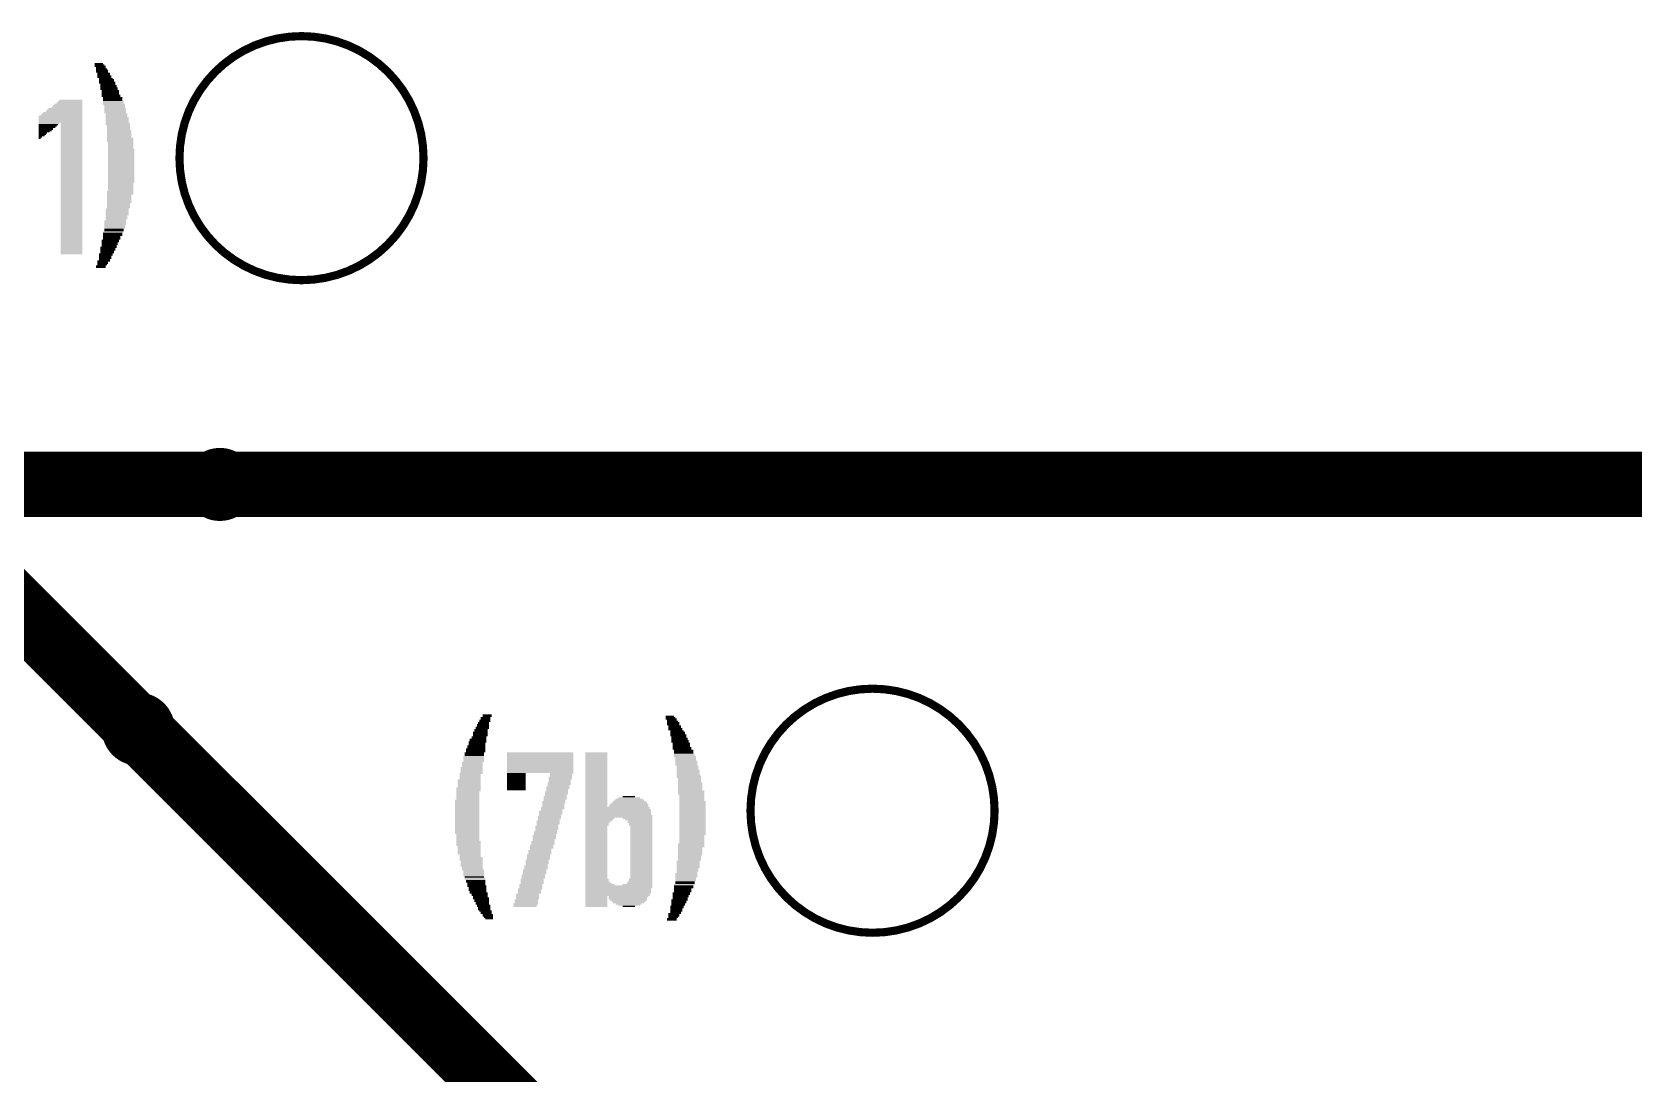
# Model space of a CAD drawing. Extents: x -1 to 100, y 0 to 61.
# Drawn here: x 25.02 to 49.95, y 16.22 to 32.44 of the extents above; entities that cross this region are included whole.
import ezdxf

# ---------------------------------------------------------------- set-up
doc = ezdxf.new("R2010")
doc.units = 0
for name, color, linetype in [('115', 151, 'CONTINUOUS'), ('117', 190, 'CONTINUOUS'), ('170', 151, 'CONTINUOUS')]:
    doc.layers.add(name, color=color, linetype=linetype)

# ---------------------------------------------------------------- blocks, each defined once
blk = doc.blocks.new('RECT')
blk.add_solid([(-0.5, -0.5), (0.5, -0.5), (-0.5, 0.5), (0.5, 0.5)])

msp = doc.modelspace()

# ---------------------------------------------------------------- linework, layer by layer
at = {"layer": '115', "const_width": 1.016}
for points in [[(33.02, 15.24), (22.86, 25.4)], [(22.86, 25.4), (71.12, 25.4)]]:
    msp.add_lwpolyline(points, dxfattribs=at)
at = {"layer": '117', "const_width": 0.127}
for points in [[(29.21, 28.58, 1), (29.21, 32.38, 1), (29.21, 28.58)], [(27.94, 24.895, 1), (27.94, 25.905, 1), (27.94, 24.895)], [(38.1, 18.42, 1), (38.1, 22.22, 1), (38.1, 18.42)], [(26.67, 21.085, 1), (26.67, 22.095, 1), (26.67, 21.085)]]:
    msp.add_lwpolyline(points, format="xyb", dxfattribs=at)

# ---------------------------------------------------------------- block references
at = {"layer": '170'}
for p, xscale, yscale in [((26.055, 31.95), 0.13, 0.02), ((26.065, 31.93), 0.15, 0.02), ((26.075, 31.91), 0.17, 0.02), ((26.085, 31.89), 0.15, 0.02), ((26.095, 31.87), 0.17, 0.02), ((26.105, 31.845), 0.19, 0.03), ((26.105, 31.82), 0.19, 0.02), ((26.13, 31.8), 0.2, 0.02), ((26.13, 31.78), 0.2, 0.02), ((26.14, 31.76), 0.22, 0.02), ((26.14, 31.74), 0.22, 0.02), ((26.165, 31.72), 0.21, 0.02), ((26.175, 31.7), 0.23, 0.02), ((26.175, 31.68), 0.23, 0.02), ((26.185, 31.655), 0.25, 0.03), ((26.195, 31.63), 0.23, 0.02), ((26.205, 31.61), 0.25, 0.02), ((26.205, 31.59), 0.25, 0.02), ((26.215, 31.57), 0.27, 0.02), ((26.215, 31.55), 0.27, 0.02), ((26.235, 31.53), 0.27, 0.02), ((26.235, 31.51), 0.27, 0.02), ((26.235, 31.485), 0.27, 0.03), ((26.245, 31.46), 0.29, 0.02), ((26.245, 31.44), 0.29, 0.02), ((26.27, 31.42), 0.3, 0.02), ((25.485, 31.17), 0.63, 0.02), ((25.495, 31.19), 0.61, 0.02), ((25.515, 31.21), 0.57, 0.02), ((25.525, 31.23), 0.55, 0.02), ((25.535, 31.25), 0.53, 0.02), ((25.56, 31.27), 0.48, 0.02), ((25.57, 31.295), 0.46, 0.03), ((25.58, 31.32), 0.44, 0.02), ((25.6, 31.34), 0.4, 0.02), ((25.61, 31.36), 0.38, 0.02), ((25.62, 31.38), 0.36, 0.02), ((26.27, 31.4), 0.3, 0.02), ((26.27, 31.38), 0.3, 0.02), ((26.28, 31.36), 0.32, 0.02), ((26.28, 31.34), 0.32, 0.02), ((26.29, 31.32), 0.34, 0.02), ((26.3, 31.295), 0.32, 0.03), ((26.3, 31.27), 0.32, 0.02), ((26.31, 31.25), 0.34, 0.02), ((26.31, 31.23), 0.34, 0.02), ((26.31, 31.21), 0.34, 0.02), ((26.31, 31.19), 0.34, 0.02), ((26.33, 31.17), 0.34, 0.02), ((25.46, 31.13), 0.68, 0.02), ((25.46, 31.105), 0.68, 0.03), ((25.46, 31.08), 0.68, 0.02), ((25.46, 31.06), 0.68, 0.02), ((25.46, 31.04), 0.68, 0.02), ((25.28, 31.02), 0.32, 0.02), ((25.27, 31), 0.3, 0.02), ((25.26, 30.98), 0.28, 0.02), ((25.25, 30.96), 0.26, 0.02), ((25.23, 30.935), 0.22, 0.03), ((25.475, 31.15), 0.65, 0.02), ((25.63, 31.02), 0.34, 0.02), ((25.63, 31), 0.34, 0.02), ((25.63, 30.98), 0.34, 0.02), ((25.63, 30.96), 0.34, 0.02), ((25.63, 30.935), 0.34, 0.03), ((26.33, 31.15), 0.34, 0.02), ((26.33, 31.13), 0.34, 0.02), ((26.34, 31.105), 0.36, 0.03), ((26.34, 31.08), 0.36, 0.02), ((26.34, 31.06), 0.36, 0.02), ((26.34, 31.04), 0.36, 0.02), ((26.35, 31.02), 0.38, 0.02), ((26.35, 31), 0.38, 0.02), ((26.36, 30.98), 0.36, 0.02), ((26.36, 30.96), 0.36, 0.02), ((26.36, 30.935), 0.36, 0.03), ((25.22, 30.91), 0.2, 0.02), ((25.205, 30.89), 0.17, 0.02), ((25.185, 30.87), 0.13, 0.02), ((25.175, 30.85), 0.11, 0.02), ((25.165, 30.83), 0.09, 0.02), ((25.145, 30.81), 0.05, 0.02), ((25.135, 30.79), 0.03, 0.02), ((25.63, 30.91), 0.34, 0.02), ((25.63, 30.89), 0.34, 0.02), ((25.63, 30.87), 0.34, 0.02), ((25.63, 30.85), 0.34, 0.02), ((25.63, 30.83), 0.34, 0.02), ((25.63, 30.81), 0.34, 0.02), ((25.63, 30.79), 0.34, 0.02), ((25.63, 30.77), 0.34, 0.02), ((25.63, 30.745), 0.34, 0.03), ((25.63, 30.72), 0.34, 0.02), ((25.63, 30.7), 0.34, 0.02), ((25.63, 30.68), 0.34, 0.02), ((26.37, 30.91), 0.38, 0.02), ((26.37, 30.89), 0.38, 0.02), ((26.37, 30.87), 0.38, 0.02), ((26.37, 30.85), 0.38, 0.02), ((26.37, 30.83), 0.38, 0.02), ((26.37, 30.81), 0.38, 0.02), ((26.385, 30.79), 0.41, 0.02), ((26.385, 30.77), 0.41, 0.02), ((26.385, 30.745), 0.41, 0.03), ((26.395, 30.72), 0.39, 0.02), ((26.395, 30.7), 0.39, 0.02), ((26.395, 30.68), 0.39, 0.02), ((25.63, 30.66), 0.34, 0.02), ((25.63, 30.64), 0.34, 0.02), ((25.63, 30.62), 0.34, 0.02), ((25.63, 30.6), 0.34, 0.02), ((25.63, 30.575), 0.34, 0.03), ((25.63, 30.55), 0.34, 0.02), ((25.63, 30.53), 0.34, 0.02), ((25.63, 30.51), 0.34, 0.02), ((25.63, 30.49), 0.34, 0.02), ((25.63, 30.47), 0.34, 0.02), ((25.63, 30.45), 0.34, 0.02), ((25.63, 30.43), 0.34, 0.02), ((26.395, 30.66), 0.39, 0.02), ((26.395, 30.64), 0.39, 0.02), ((26.405, 30.62), 0.41, 0.02), ((26.405, 30.6), 0.41, 0.02), ((26.405, 30.575), 0.41, 0.03), ((26.405, 30.55), 0.41, 0.02), ((26.405, 30.53), 0.41, 0.02), ((26.405, 30.51), 0.41, 0.02), ((26.405, 30.49), 0.41, 0.02), ((26.405, 30.47), 0.41, 0.02), ((26.405, 30.45), 0.41, 0.02), ((26.405, 30.43), 0.41, 0.02), ((25.63, 30.41), 0.34, 0.02), ((25.63, 30.385), 0.34, 0.03), ((25.63, 30.36), 0.34, 0.02), ((25.63, 30.34), 0.34, 0.02), ((25.63, 30.32), 0.34, 0.02), ((25.63, 30.3), 0.34, 0.02), ((25.63, 30.28), 0.34, 0.02), ((25.63, 30.26), 0.34, 0.02), ((25.63, 30.24), 0.34, 0.02), ((25.63, 30.215), 0.34, 0.03), ((25.63, 30.19), 0.34, 0.02), ((25.63, 30.17), 0.34, 0.02), ((26.405, 30.41), 0.41, 0.02), ((26.405, 30.385), 0.41, 0.03), ((26.405, 30.36), 0.41, 0.02), ((26.405, 30.34), 0.41, 0.02), ((26.405, 30.32), 0.41, 0.02), ((26.405, 30.3), 0.41, 0.02), ((26.405, 30.28), 0.41, 0.02), ((26.405, 30.26), 0.41, 0.02), ((26.405, 30.24), 0.41, 0.02), ((26.405, 30.215), 0.41, 0.03), ((26.405, 30.19), 0.41, 0.02), ((26.405, 30.17), 0.41, 0.02), ((25.63, 30.15), 0.34, 0.02), ((25.63, 30.13), 0.34, 0.02), ((25.63, 30.11), 0.34, 0.02), ((25.63, 30.09), 0.34, 0.02), ((25.63, 30.07), 0.34, 0.02), ((25.63, 30.05), 0.34, 0.02), ((25.63, 30.025), 0.34, 0.03), ((25.63, 30), 0.34, 0.02), ((25.63, 29.98), 0.34, 0.02), ((25.63, 29.96), 0.34, 0.02), ((25.63, 29.94), 0.34, 0.02), ((25.63, 29.92), 0.34, 0.02), ((26.385, 29.96), 0.41, 0.02), ((26.385, 29.94), 0.41, 0.02), ((26.385, 29.92), 0.41, 0.02), ((26.405, 30.15), 0.41, 0.02), ((26.405, 30.13), 0.41, 0.02), ((26.405, 30.11), 0.41, 0.02), ((26.395, 30.09), 0.39, 0.02), ((26.395, 30.07), 0.39, 0.02), ((26.395, 30.05), 0.39, 0.02), ((26.395, 30.025), 0.39, 0.03), ((26.395, 30), 0.39, 0.02), ((26.395, 29.98), 0.39, 0.02), ((25.63, 29.9), 0.34, 0.02), ((25.63, 29.88), 0.34, 0.02), ((25.63, 29.855), 0.34, 0.03), ((25.63, 29.83), 0.34, 0.02), ((25.63, 29.81), 0.34, 0.02), ((25.63, 29.79), 0.34, 0.02), ((25.63, 29.77), 0.34, 0.02), ((25.63, 29.75), 0.34, 0.02), ((25.63, 29.73), 0.34, 0.02), ((25.63, 29.71), 0.34, 0.02), ((25.63, 29.69), 0.34, 0.02), ((25.63, 29.665), 0.34, 0.03), ((26.34, 29.69), 0.36, 0.02), ((26.34, 29.665), 0.36, 0.03), ((26.37, 29.9), 0.38, 0.02), ((26.37, 29.88), 0.38, 0.02), ((26.37, 29.855), 0.38, 0.03), ((26.37, 29.83), 0.38, 0.02), ((26.37, 29.81), 0.38, 0.02), ((26.37, 29.79), 0.38, 0.02), ((26.36, 29.77), 0.36, 0.02), ((26.36, 29.75), 0.36, 0.02), ((26.36, 29.73), 0.36, 0.02), ((26.36, 29.71), 0.36, 0.02), ((25.63, 29.64), 0.34, 0.02), ((25.63, 29.62), 0.34, 0.02), ((25.63, 29.6), 0.34, 0.02), ((25.63, 29.58), 0.34, 0.02), ((25.63, 29.56), 0.34, 0.02), ((25.63, 29.54), 0.34, 0.02), ((25.63, 29.52), 0.34, 0.02), ((25.63, 29.5), 0.34, 0.02), ((25.63, 29.475), 0.34, 0.03), ((25.63, 29.45), 0.34, 0.02), ((25.63, 29.43), 0.34, 0.02), ((26.31, 29.5), 0.34, 0.02), ((26.31, 29.475), 0.34, 0.03), ((26.31, 29.45), 0.34, 0.02), ((26.3, 29.43), 0.32, 0.02), ((26.34, 29.64), 0.36, 0.02), ((26.34, 29.62), 0.36, 0.02), ((26.34, 29.6), 0.36, 0.02), ((26.33, 29.58), 0.34, 0.02), ((26.33, 29.56), 0.34, 0.02), ((26.33, 29.54), 0.34, 0.02), ((26.32, 29.52), 0.32, 0.02), ((25.63, 29.41), 0.34, 0.02), ((25.63, 29.39), 0.34, 0.02), ((25.63, 29.37), 0.34, 0.02), ((25.63, 29.35), 0.34, 0.02), ((25.63, 29.33), 0.34, 0.02), ((25.63, 29.305), 0.34, 0.03), ((25.63, 29.28), 0.34, 0.02), ((25.63, 29.26), 0.34, 0.02), ((25.63, 29.24), 0.34, 0.02), ((25.63, 29.22), 0.34, 0.02), ((25.63, 29.2), 0.34, 0.02), ((25.63, 29.18), 0.34, 0.02), ((26.235, 29.2), 0.27, 0.02), ((26.235, 29.18), 0.27, 0.02), ((26.28, 29.33), 0.32, 0.02), ((26.27, 29.305), 0.3, 0.03), ((26.27, 29.28), 0.3, 0.02), ((26.255, 29.26), 0.27, 0.02), ((26.255, 29.24), 0.27, 0.02), ((26.255, 29.22), 0.27, 0.02), ((26.3, 29.41), 0.32, 0.02), ((26.3, 29.39), 0.32, 0.02), ((26.29, 29.37), 0.3, 0.02), ((26.29, 29.35), 0.3, 0.02), ((25.63, 29.16), 0.34, 0.02), ((25.63, 29.14), 0.34, 0.02), ((25.63, 29.115), 0.34, 0.03), ((25.63, 29.09), 0.34, 0.02), ((25.63, 29.07), 0.34, 0.02), ((25.63, 29.05), 0.34, 0.02), ((25.63, 29.03), 0.34, 0.02), ((25.63, 29.01), 0.34, 0.02), ((25.63, 28.99), 0.34, 0.02), ((26.165, 28.99), 0.21, 0.02), ((26.165, 28.97), 0.21, 0.02), ((26.155, 28.945), 0.19, 0.03), ((26.155, 28.92), 0.19, 0.02), ((26.205, 29.09), 0.25, 0.02), ((26.195, 29.07), 0.23, 0.02), ((26.195, 29.05), 0.23, 0.02), ((26.185, 29.03), 0.21, 0.02), ((26.185, 29.01), 0.21, 0.02), ((26.225, 29.16), 0.25, 0.02), ((26.225, 29.14), 0.25, 0.02), ((26.215, 29.115), 0.23, 0.03), ((26.085, 28.8), 0.15, 0.02), ((26.085, 28.78), 0.15, 0.02), ((26.13, 28.88), 0.2, 0.02), ((26.115, 28.86), 0.17, 0.02), ((26.115, 28.84), 0.17, 0.02), ((26.105, 28.82), 0.15, 0.02), ((26.145, 28.9), 0.17, 0.02), ((32.045, 21.685), 0.17, 0.03), ((32.065, 21.73), 0.17, 0.02), ((32.065, 21.71), 0.17, 0.02), ((32.075, 21.77), 0.15, 0.02), ((32.075, 21.75), 0.15, 0.02), ((32.1, 21.81), 0.14, 0.02), ((32.1, 21.79), 0.14, 0.02), ((34.945, 21.79), 0.13, 0.02), ((34.955, 21.77), 0.15, 0.02), ((34.965, 21.75), 0.17, 0.02), ((34.975, 21.73), 0.15, 0.02), ((34.985, 21.71), 0.17, 0.02), ((34.995, 21.685), 0.19, 0.03), ((31.975, 21.47), 0.23, 0.02), ((31.975, 21.45), 0.23, 0.02), ((31.995, 21.54), 0.23, 0.02), ((31.995, 21.52), 0.23, 0.02), ((31.995, 21.495), 0.23, 0.03), ((32.005, 21.58), 0.21, 0.02), ((32.005, 21.56), 0.21, 0.02), ((32.025, 21.62), 0.21, 0.02), ((32.025, 21.6), 0.21, 0.02), ((32.035, 21.66), 0.19, 0.02), ((32.035, 21.64), 0.19, 0.02), ((34.995, 21.66), 0.19, 0.02), ((35.02, 21.64), 0.2, 0.02), ((35.02, 21.62), 0.2, 0.02), ((35.03, 21.6), 0.22, 0.02), ((35.03, 21.58), 0.22, 0.02), ((35.055, 21.56), 0.21, 0.02), ((35.065, 21.54), 0.23, 0.02), ((35.065, 21.52), 0.23, 0.02), ((35.075, 21.495), 0.25, 0.03), ((35.085, 21.47), 0.23, 0.02), ((35.095, 21.45), 0.25, 0.02), ((31.9, 21.22), 0.3, 0.02), ((31.9, 21.2), 0.3, 0.02), ((31.92, 21.28), 0.3, 0.02), ((31.92, 21.26), 0.3, 0.02), ((31.92, 21.24), 0.3, 0.02), ((31.93, 21.325), 0.28, 0.03), ((31.93, 21.3), 0.28, 0.02), ((31.95, 21.39), 0.28, 0.02), ((31.94, 21.37), 0.26, 0.02), ((31.94, 21.35), 0.26, 0.02), ((31.96, 21.43), 0.26, 0.02), ((31.96, 21.41), 0.26, 0.02), ((32.925, 21.22), 1.03, 0.02), ((32.925, 21.2), 1.03, 0.02), ((33.8, 21.22), 0.34, 0.02), ((33.8, 21.2), 0.34, 0.02), ((35.095, 21.43), 0.25, 0.02), ((35.105, 21.41), 0.27, 0.02), ((35.105, 21.39), 0.27, 0.02), ((35.125, 21.37), 0.27, 0.02), ((35.125, 21.35), 0.27, 0.02), ((35.125, 21.325), 0.27, 0.03), ((35.135, 21.3), 0.29, 0.02), ((35.135, 21.28), 0.29, 0.02), ((35.16, 21.26), 0.3, 0.02), ((35.16, 21.24), 0.3, 0.02), ((35.16, 21.22), 0.3, 0.02), ((35.17, 21.2), 0.32, 0.02), ((31.86, 20.99), 0.34, 0.02), ((31.86, 20.97), 0.34, 0.02), ((31.86, 20.945), 0.34, 0.03), ((31.87, 21.07), 0.32, 0.02), ((31.87, 21.05), 0.32, 0.02), ((31.87, 21.03), 0.32, 0.02), ((31.87, 21.01), 0.32, 0.02), ((31.89, 21.16), 0.32, 0.02), ((31.89, 21.135), 0.32, 0.03), ((31.89, 21.11), 0.32, 0.02), ((31.89, 21.09), 0.32, 0.02), ((31.9, 21.18), 0.3, 0.02), ((32.925, 21.18), 1.03, 0.02), ((32.925, 21.16), 1.03, 0.02), ((32.925, 21.135), 1.03, 0.03), ((32.925, 21.11), 1.03, 0.02), ((32.925, 21.09), 1.03, 0.02), ((32.925, 21.07), 1.03, 0.02), ((32.925, 21.05), 1.03, 0.02), ((32.925, 21.03), 1.03, 0.02), ((32.925, 21.01), 1.03, 0.02), ((32.925, 20.99), 1.03, 0.02), ((32.925, 20.97), 1.03, 0.02), ((32.925, 20.945), 1.03, 0.03), ((33.8, 21.18), 0.34, 0.02), ((33.8, 21.16), 0.34, 0.02), ((33.8, 21.135), 0.34, 0.03), ((33.8, 21.11), 0.34, 0.02), ((33.8, 21.09), 0.34, 0.02), ((33.8, 21.07), 0.34, 0.02), ((33.8, 21.05), 0.34, 0.02), ((33.8, 21.03), 0.34, 0.02), ((33.8, 21.01), 0.34, 0.02), ((33.8, 20.99), 0.34, 0.02), ((33.8, 20.97), 0.34, 0.02), ((33.8, 20.945), 0.34, 0.03), ((35.17, 21.18), 0.32, 0.02), ((35.18, 21.16), 0.34, 0.02), ((35.19, 21.135), 0.32, 0.03), ((35.19, 21.11), 0.32, 0.02), ((35.2, 21.09), 0.34, 0.02), ((35.2, 21.07), 0.34, 0.02), ((35.2, 21.05), 0.34, 0.02), ((35.2, 21.03), 0.34, 0.02), ((35.22, 21.01), 0.34, 0.02), ((35.22, 20.99), 0.34, 0.02), ((35.22, 20.97), 0.34, 0.02), ((35.23, 20.945), 0.36, 0.03), ((31.82, 20.8), 0.36, 0.02), ((31.82, 20.775), 0.36, 0.03), ((31.82, 20.75), 0.36, 0.02), ((31.82, 20.73), 0.36, 0.02), ((31.82, 20.71), 0.36, 0.02), ((31.82, 20.69), 0.36, 0.02), ((31.85, 20.9), 0.36, 0.02), ((31.835, 20.88), 0.33, 0.02), ((31.835, 20.86), 0.33, 0.02), ((31.835, 20.84), 0.33, 0.02), ((31.835, 20.82), 0.33, 0.02), ((31.86, 20.92), 0.34, 0.02), ((32.925, 20.92), 1.03, 0.02), ((32.555, 20.9), 0.29, 0.02), ((32.555, 20.88), 0.29, 0.02), ((32.555, 20.86), 0.29, 0.02), ((32.555, 20.84), 0.29, 0.02), ((32.555, 20.82), 0.29, 0.02), ((32.555, 20.8), 0.29, 0.02), ((32.555, 20.775), 0.29, 0.03), ((32.555, 20.75), 0.29, 0.02), ((32.555, 20.73), 0.29, 0.02), ((32.555, 20.71), 0.29, 0.02), ((32.555, 20.69), 0.29, 0.02), ((33.2, 20.69), 0.36, 0.02), ((33.22, 20.75), 0.36, 0.02), ((33.22, 20.73), 0.36, 0.02), ((33.21, 20.71), 0.34, 0.02), ((33.24, 20.84), 0.36, 0.02), ((33.24, 20.82), 0.36, 0.02), ((33.23, 20.8), 0.34, 0.02), ((33.23, 20.775), 0.34, 0.03), ((33.26, 20.9), 0.36, 0.02), ((33.25, 20.88), 0.34, 0.02), ((33.25, 20.86), 0.34, 0.02), ((33.8, 20.92), 0.34, 0.02), ((33.8, 20.9), 0.34, 0.02), ((33.8, 20.88), 0.34, 0.02), ((33.8, 20.86), 0.34, 0.02), ((33.8, 20.84), 0.34, 0.02), ((33.8, 20.82), 0.34, 0.02), ((33.8, 20.8), 0.34, 0.02), ((33.8, 20.775), 0.34, 0.03), ((33.8, 20.75), 0.34, 0.02), ((33.8, 20.73), 0.34, 0.02), ((33.8, 20.71), 0.34, 0.02), ((33.8, 20.69), 0.34, 0.02), ((35.23, 20.92), 0.36, 0.02), ((35.23, 20.9), 0.36, 0.02), ((35.23, 20.88), 0.36, 0.02), ((35.24, 20.86), 0.38, 0.02), ((35.24, 20.84), 0.38, 0.02), ((35.25, 20.82), 0.36, 0.02), ((35.25, 20.8), 0.36, 0.02), ((35.25, 20.775), 0.36, 0.03), ((35.26, 20.75), 0.38, 0.02), ((35.26, 20.73), 0.38, 0.02), ((35.26, 20.71), 0.38, 0.02), ((35.26, 20.69), 0.38, 0.02), ((31.79, 20.48), 0.38, 0.02), ((31.79, 20.46), 0.38, 0.02), ((31.81, 20.67), 0.38, 0.02), ((31.81, 20.65), 0.38, 0.02), ((31.81, 20.63), 0.38, 0.02), ((31.8, 20.61), 0.36, 0.02), ((31.8, 20.585), 0.36, 0.03), ((31.8, 20.56), 0.36, 0.02), ((31.8, 20.54), 0.36, 0.02), ((31.8, 20.52), 0.36, 0.02), ((31.8, 20.5), 0.36, 0.02), ((32.555, 20.67), 0.29, 0.02), ((32.555, 20.65), 0.29, 0.02), ((33.14, 20.46), 0.36, 0.02), ((33.16, 20.54), 0.36, 0.02), ((33.16, 20.52), 0.36, 0.02), ((33.16, 20.5), 0.36, 0.02), ((33.15, 20.48), 0.34, 0.02), ((33.18, 20.61), 0.36, 0.02), ((33.18, 20.585), 0.36, 0.03), ((33.17, 20.56), 0.34, 0.02), ((33.2, 20.67), 0.36, 0.02), ((33.19, 20.65), 0.34, 0.02), ((33.19, 20.63), 0.34, 0.02), ((33.8, 20.67), 0.34, 0.02), ((33.8, 20.65), 0.34, 0.02), ((33.8, 20.63), 0.34, 0.02), ((33.8, 20.61), 0.34, 0.02), ((33.8, 20.585), 0.34, 0.03), ((33.8, 20.56), 0.34, 0.02), ((33.8, 20.54), 0.34, 0.02), ((33.8, 20.52), 0.34, 0.02), ((33.8, 20.5), 0.34, 0.02), ((33.8, 20.48), 0.34, 0.02), ((33.8, 20.46), 0.34, 0.02), ((34.315, 20.46), 0.51, 0.02), ((34.31, 20.48), 0.46, 0.02), ((34.31, 20.5), 0.42, 0.02), ((34.31, 20.52), 0.34, 0.02), ((34.305, 20.54), 0.19, 0.02), ((35.26, 20.67), 0.38, 0.02), ((35.26, 20.65), 0.38, 0.02), ((35.275, 20.63), 0.41, 0.02), ((35.275, 20.61), 0.41, 0.02), ((35.275, 20.585), 0.41, 0.03), ((35.285, 20.56), 0.39, 0.02), ((35.285, 20.54), 0.39, 0.02), ((35.285, 20.52), 0.39, 0.02), ((35.285, 20.5), 0.39, 0.02), ((35.285, 20.48), 0.39, 0.02), ((35.295, 20.46), 0.41, 0.02), ((31.79, 20.44), 0.38, 0.02), ((31.79, 20.415), 0.38, 0.03), ((31.79, 20.39), 0.38, 0.02), ((31.79, 20.37), 0.38, 0.02), ((31.79, 20.35), 0.38, 0.02), ((31.79, 20.33), 0.38, 0.02), ((31.79, 20.31), 0.38, 0.02), ((31.79, 20.29), 0.38, 0.02), ((31.79, 20.27), 0.38, 0.02), ((31.79, 20.25), 0.38, 0.02), ((31.79, 20.225), 0.38, 0.03), ((31.79, 20.2), 0.38, 0.02), ((33.07, 20.225), 0.36, 0.03), ((33.07, 20.2), 0.36, 0.02), ((33.09, 20.31), 0.36, 0.02), ((33.09, 20.29), 0.36, 0.02), ((33.09, 20.27), 0.36, 0.02), ((33.08, 20.25), 0.34, 0.02), ((33.12, 20.37), 0.36, 0.02), ((33.12, 20.35), 0.36, 0.02), ((33.105, 20.33), 0.33, 0.02), ((33.14, 20.44), 0.36, 0.02), ((33.13, 20.415), 0.34, 0.03), ((33.13, 20.39), 0.34, 0.02), ((33.8, 20.44), 0.34, 0.02), ((33.8, 20.415), 0.34, 0.03), ((33.8, 20.39), 0.34, 0.02), ((34.14, 20.33), 1.02, 0.02), ((34.14, 20.31), 1.02, 0.02), ((34.14, 20.29), 1.02, 0.02), ((34.14, 20.27), 1.02, 0.02), ((34.15, 20.25), 1.04, 0.02), ((34.15, 20.225), 1.04, 0.03), ((33.855, 20.2), 0.45, 0.02), ((34.3, 20.39), 0.62, 0.02), ((34.31, 20.415), 0.6, 0.03), ((34.315, 20.44), 0.55, 0.02), ((34.44, 20.2), 0.46, 0.02), ((35.295, 20.44), 0.41, 0.02), ((35.295, 20.415), 0.41, 0.03), ((35.295, 20.39), 0.41, 0.02), ((35.295, 20.37), 0.41, 0.02), ((35.295, 20.35), 0.41, 0.02), ((35.295, 20.33), 0.41, 0.02), ((35.295, 20.31), 0.41, 0.02), ((35.295, 20.29), 0.41, 0.02), ((35.295, 20.27), 0.41, 0.02), ((35.295, 20.25), 0.41, 0.02), ((35.295, 20.225), 0.41, 0.03), ((35.295, 20.2), 0.41, 0.02), ((31.79, 20.18), 0.38, 0.02), ((31.79, 20.16), 0.38, 0.02), ((31.79, 20.14), 0.38, 0.02), ((31.79, 20.12), 0.38, 0.02), ((31.79, 20.1), 0.38, 0.02), ((31.79, 20.08), 0.38, 0.02), ((31.79, 20.055), 0.38, 0.03), ((31.79, 20.03), 0.38, 0.02), ((31.79, 20.01), 0.38, 0.02), ((31.79, 19.99), 0.38, 0.02), ((31.79, 19.97), 0.38, 0.02), ((31.8, 19.95), 0.36, 0.02), ((33.01, 19.99), 0.36, 0.02), ((33.01, 19.97), 0.36, 0.02), ((33, 19.95), 0.34, 0.02), ((33.03, 20.08), 0.36, 0.02), ((33.03, 20.055), 0.36, 0.03), ((33.03, 20.03), 0.36, 0.02), ((33.02, 20.01), 0.34, 0.02), ((33.05, 20.16), 0.36, 0.02), ((33.05, 20.14), 0.36, 0.02), ((33.05, 20.12), 0.36, 0.02), ((33.04, 20.1), 0.34, 0.02), ((33.06, 20.18), 0.34, 0.02), ((33.845, 20.18), 0.43, 0.02), ((33.835, 20.16), 0.41, 0.02), ((33.82, 20.14), 0.38, 0.02), ((33.81, 20.12), 0.36, 0.02), ((33.81, 20.1), 0.36, 0.02), ((33.8, 20.08), 0.34, 0.02), ((33.8, 20.055), 0.34, 0.03), ((33.8, 20.03), 0.34, 0.02), ((33.8, 20.01), 0.34, 0.02), ((33.8, 19.99), 0.34, 0.02), ((33.8, 19.97), 0.34, 0.02), ((33.8, 19.95), 0.34, 0.02), ((34.46, 20.18), 0.42, 0.02), ((34.48, 20.16), 0.38, 0.02), ((34.48, 20.14), 0.38, 0.02), ((34.49, 20.12), 0.36, 0.02), ((34.49, 20.1), 0.36, 0.02), ((34.5, 20.08), 0.34, 0.02), ((34.5, 20.055), 0.34, 0.03), ((34.5, 20.03), 0.34, 0.02), ((34.5, 20.01), 0.34, 0.02), ((34.5, 19.99), 0.34, 0.02), ((34.5, 19.97), 0.34, 0.02), ((34.5, 19.95), 0.34, 0.02), ((35.295, 20.18), 0.41, 0.02), ((35.295, 20.16), 0.41, 0.02), ((35.295, 20.14), 0.41, 0.02), ((35.295, 20.12), 0.41, 0.02), ((35.295, 20.1), 0.41, 0.02), ((35.295, 20.08), 0.41, 0.02), ((35.295, 20.055), 0.41, 0.03), ((35.295, 20.03), 0.41, 0.02), ((35.295, 20.01), 0.41, 0.02), ((35.295, 19.99), 0.41, 0.02), ((35.295, 19.97), 0.41, 0.02), ((35.295, 19.95), 0.41, 0.02), ((31.8, 19.93), 0.36, 0.02), ((31.8, 19.91), 0.36, 0.02), ((31.8, 19.89), 0.36, 0.02), ((31.8, 19.865), 0.36, 0.03), ((31.81, 19.84), 0.38, 0.02), ((31.81, 19.82), 0.38, 0.02), ((31.81, 19.8), 0.38, 0.02), ((31.81, 19.78), 0.38, 0.02), ((31.82, 19.76), 0.36, 0.02), ((31.82, 19.74), 0.36, 0.02), ((31.82, 19.72), 0.36, 0.02), ((31.82, 19.695), 0.36, 0.03), ((32.92, 19.695), 0.36, 0.03), ((32.95, 19.78), 0.36, 0.02), ((32.95, 19.76), 0.36, 0.02), ((32.95, 19.74), 0.36, 0.02), ((32.935, 19.72), 0.33, 0.02), ((32.97, 19.84), 0.36, 0.02), ((32.97, 19.82), 0.36, 0.02), ((32.97, 19.8), 0.36, 0.02), ((32.99, 19.93), 0.36, 0.02), ((32.99, 19.91), 0.36, 0.02), ((32.99, 19.89), 0.36, 0.02), ((32.98, 19.865), 0.34, 0.03), ((33.8, 19.93), 0.34, 0.02), ((33.8, 19.91), 0.34, 0.02), ((33.8, 19.89), 0.34, 0.02), ((33.8, 19.865), 0.34, 0.03), ((33.8, 19.84), 0.34, 0.02), ((33.8, 19.82), 0.34, 0.02), ((33.8, 19.8), 0.34, 0.02), ((33.8, 19.78), 0.34, 0.02), ((33.8, 19.76), 0.34, 0.02), ((33.8, 19.74), 0.34, 0.02), ((33.8, 19.72), 0.34, 0.02), ((33.8, 19.695), 0.34, 0.03), ((34.5, 19.93), 0.34, 0.02), ((34.5, 19.91), 0.34, 0.02), ((34.5, 19.89), 0.34, 0.02), ((34.5, 19.865), 0.34, 0.03), ((34.5, 19.84), 0.34, 0.02), ((34.5, 19.82), 0.34, 0.02), ((34.5, 19.8), 0.34, 0.02), ((34.5, 19.78), 0.34, 0.02), ((34.5, 19.76), 0.34, 0.02), ((34.5, 19.74), 0.34, 0.02), ((34.5, 19.72), 0.34, 0.02), ((34.5, 19.695), 0.34, 0.03), ((35.275, 19.8), 0.41, 0.02), ((35.275, 19.78), 0.41, 0.02), ((35.275, 19.76), 0.41, 0.02), ((35.26, 19.74), 0.38, 0.02), ((35.26, 19.72), 0.38, 0.02), ((35.26, 19.695), 0.38, 0.03), ((35.285, 19.93), 0.39, 0.02), ((35.285, 19.91), 0.39, 0.02), ((35.285, 19.89), 0.39, 0.02), ((35.285, 19.865), 0.39, 0.03), ((35.285, 19.84), 0.39, 0.02), ((35.285, 19.82), 0.39, 0.02), ((31.82, 19.67), 0.36, 0.02), ((31.82, 19.65), 0.36, 0.02), ((31.835, 19.63), 0.33, 0.02), ((31.835, 19.61), 0.33, 0.02), ((31.85, 19.59), 0.36, 0.02), ((31.85, 19.57), 0.36, 0.02), ((31.85, 19.55), 0.36, 0.02), ((31.86, 19.53), 0.34, 0.02), ((31.86, 19.505), 0.34, 0.03), ((31.86, 19.48), 0.34, 0.02), ((31.86, 19.46), 0.34, 0.02), ((32.86, 19.46), 0.36, 0.02), ((32.88, 19.55), 0.36, 0.02), ((32.88, 19.53), 0.36, 0.02), ((32.88, 19.505), 0.36, 0.03), ((32.87, 19.48), 0.34, 0.02), ((32.9, 19.63), 0.36, 0.02), ((32.9, 19.61), 0.36, 0.02), ((32.9, 19.59), 0.36, 0.02), ((32.9, 19.57), 0.36, 0.02), ((32.92, 19.67), 0.36, 0.02), ((32.92, 19.65), 0.36, 0.02), ((33.8, 19.67), 0.34, 0.02), ((33.8, 19.65), 0.34, 0.02), ((33.8, 19.63), 0.34, 0.02), ((33.8, 19.61), 0.34, 0.02), ((33.8, 19.59), 0.34, 0.02), ((33.8, 19.57), 0.34, 0.02), ((33.8, 19.55), 0.34, 0.02), ((33.8, 19.53), 0.34, 0.02), ((33.8, 19.505), 0.34, 0.03), ((33.8, 19.48), 0.34, 0.02), ((33.8, 19.46), 0.34, 0.02), ((34.5, 19.67), 0.34, 0.02), ((34.5, 19.65), 0.34, 0.02), ((34.5, 19.63), 0.34, 0.02), ((34.5, 19.61), 0.34, 0.02), ((34.5, 19.59), 0.34, 0.02), ((34.5, 19.57), 0.34, 0.02), ((34.5, 19.55), 0.34, 0.02), ((34.5, 19.53), 0.34, 0.02), ((34.5, 19.505), 0.34, 0.03), ((34.5, 19.48), 0.34, 0.02), ((34.5, 19.46), 0.34, 0.02), ((35.23, 19.53), 0.36, 0.02), ((35.23, 19.505), 0.36, 0.03), ((35.23, 19.48), 0.36, 0.02), ((35.23, 19.46), 0.36, 0.02), ((35.26, 19.67), 0.38, 0.02), ((35.26, 19.65), 0.38, 0.02), ((35.26, 19.63), 0.38, 0.02), ((35.25, 19.61), 0.36, 0.02), ((35.25, 19.59), 0.36, 0.02), ((35.25, 19.57), 0.36, 0.02), ((35.25, 19.55), 0.36, 0.02), ((31.87, 19.44), 0.32, 0.02), ((31.87, 19.42), 0.32, 0.02), ((31.88, 19.4), 0.34, 0.02), ((31.89, 19.38), 0.32, 0.02), ((31.89, 19.36), 0.32, 0.02), ((31.89, 19.34), 0.32, 0.02), ((31.89, 19.315), 0.32, 0.03), ((31.9, 19.29), 0.3, 0.02), ((31.91, 19.27), 0.32, 0.02), ((31.91, 19.25), 0.32, 0.02), ((31.92, 19.23), 0.3, 0.02), ((31.92, 19.21), 0.3, 0.02), ((32.8, 19.25), 0.36, 0.02), ((32.8, 19.23), 0.36, 0.02), ((32.8, 19.21), 0.36, 0.02), ((32.82, 19.315), 0.36, 0.03), ((32.82, 19.29), 0.36, 0.02), ((32.82, 19.27), 0.36, 0.02), ((32.84, 19.4), 0.36, 0.02), ((32.84, 19.38), 0.36, 0.02), ((32.84, 19.36), 0.36, 0.02), ((32.84, 19.34), 0.36, 0.02), ((32.86, 19.44), 0.36, 0.02), ((32.86, 19.42), 0.36, 0.02), ((33.8, 19.44), 0.34, 0.02), ((33.8, 19.42), 0.34, 0.02), ((33.8, 19.4), 0.34, 0.02), ((33.8, 19.38), 0.34, 0.02), ((33.8, 19.36), 0.34, 0.02), ((33.8, 19.34), 0.34, 0.02), ((33.8, 19.315), 0.34, 0.03), ((33.8, 19.29), 0.34, 0.02), ((33.8, 19.27), 0.34, 0.02), ((33.81, 19.25), 0.36, 0.02), ((33.81, 19.23), 0.36, 0.02), ((33.82, 19.21), 0.38, 0.02), ((34.48, 19.21), 0.38, 0.02), ((34.49, 19.25), 0.36, 0.02), ((34.49, 19.23), 0.36, 0.02), ((34.5, 19.44), 0.34, 0.02), ((34.5, 19.42), 0.34, 0.02), ((34.5, 19.4), 0.34, 0.02), ((34.5, 19.38), 0.34, 0.02), ((34.5, 19.36), 0.34, 0.02), ((34.5, 19.34), 0.34, 0.02), ((34.5, 19.315), 0.34, 0.03), ((34.5, 19.29), 0.34, 0.02), ((34.5, 19.27), 0.34, 0.02), ((35.2, 19.34), 0.34, 0.02), ((35.2, 19.315), 0.34, 0.03), ((35.2, 19.29), 0.34, 0.02), ((35.19, 19.27), 0.32, 0.02), ((35.19, 19.25), 0.32, 0.02), ((35.19, 19.23), 0.32, 0.02), ((35.18, 19.21), 0.3, 0.02), ((35.23, 19.44), 0.36, 0.02), ((35.22, 19.42), 0.34, 0.02), ((35.22, 19.4), 0.34, 0.02), ((35.22, 19.38), 0.34, 0.02), ((35.21, 19.36), 0.32, 0.02), ((31.93, 19.19), 0.28, 0.02), ((31.93, 19.17), 0.28, 0.02), ((31.94, 19.145), 0.3, 0.03), ((31.95, 19.12), 0.28, 0.02), ((31.95, 19.1), 0.28, 0.02), ((31.95, 19.08), 0.28, 0.02), ((31.96, 19.06), 0.26, 0.02), ((31.97, 19.04), 0.28, 0.02), ((31.985, 19.02), 0.25, 0.02), ((31.985, 19), 0.25, 0.02), ((31.995, 18.98), 0.23, 0.02), ((32.005, 18.955), 0.25, 0.03), ((32.73, 19.02), 0.36, 0.02), ((32.73, 19), 0.36, 0.02), ((32.73, 18.98), 0.36, 0.02), ((32.73, 18.955), 0.36, 0.03), ((32.77, 19.1), 0.38, 0.02), ((32.76, 19.08), 0.36, 0.02), ((32.76, 19.06), 0.36, 0.02), ((32.76, 19.04), 0.36, 0.02), ((32.78, 19.17), 0.36, 0.02), ((32.78, 19.145), 0.36, 0.03), ((32.78, 19.12), 0.36, 0.02), ((32.8, 19.19), 0.36, 0.02), ((33.835, 19.19), 0.41, 0.02), ((33.855, 19.17), 0.45, 0.02), ((34.15, 19.145), 1.04, 0.03), ((34.15, 19.12), 1.04, 0.02), ((34.14, 19.1), 1.02, 0.02), ((34.14, 19.08), 1.02, 0.02), ((34.14, 19.06), 1.02, 0.02), ((34.14, 19.04), 1.02, 0.02), ((33.8, 18.98), 0.34, 0.02), ((33.8, 18.955), 0.34, 0.03), ((34.3, 18.98), 0.62, 0.02), ((34.29, 18.955), 0.6, 0.03), ((34.44, 19.17), 0.46, 0.02), ((34.47, 19.19), 0.4, 0.02), ((35.125, 19.04), 0.27, 0.02), ((35.125, 19.02), 0.27, 0.02), ((35.115, 19), 0.25, 0.02), ((35.115, 18.98), 0.25, 0.02), ((35.105, 18.955), 0.23, 0.03), ((35.17, 19.17), 0.32, 0.02), ((35.16, 19.145), 0.3, 0.03), ((35.16, 19.12), 0.3, 0.02), ((35.145, 19.1), 0.27, 0.02), ((35.145, 19.08), 0.27, 0.02), ((35.145, 19.06), 0.27, 0.02), ((35.18, 19.19), 0.3, 0.02), ((32.015, 18.93), 0.23, 0.02), ((32.015, 18.91), 0.23, 0.02), ((32.025, 18.89), 0.21, 0.02), ((32.025, 18.87), 0.21, 0.02), ((32.045, 18.85), 0.21, 0.02), ((32.045, 18.83), 0.21, 0.02), ((32.055, 18.81), 0.19, 0.02), ((32.055, 18.785), 0.19, 0.03), ((32.075, 18.76), 0.19, 0.02), ((32.085, 18.74), 0.17, 0.02), ((32.085, 18.72), 0.17, 0.02), ((32.11, 18.7), 0.16, 0.02), ((32.7, 18.87), 0.38, 0.02), ((32.69, 18.85), 0.36, 0.02), ((32.69, 18.83), 0.36, 0.02), ((32.71, 18.93), 0.36, 0.02), ((32.71, 18.91), 0.36, 0.02), ((32.71, 18.89), 0.36, 0.02), ((33.8, 18.93), 0.34, 0.02), ((33.8, 18.91), 0.34, 0.02), ((33.8, 18.89), 0.34, 0.02), ((33.8, 18.87), 0.34, 0.02), ((33.8, 18.85), 0.34, 0.02), ((33.8, 18.83), 0.34, 0.02), ((34.3, 18.93), 0.58, 0.02), ((34.305, 18.91), 0.53, 0.02), ((34.3, 18.89), 0.48, 0.02), ((34.3, 18.87), 0.4, 0.02), ((34.31, 18.85), 0.34, 0.02), ((34.305, 18.83), 0.19, 0.02), ((35.02, 18.72), 0.2, 0.02), ((35.005, 18.7), 0.17, 0.02), ((35.055, 18.83), 0.21, 0.02), ((35.055, 18.81), 0.21, 0.02), ((35.045, 18.785), 0.19, 0.03), ((35.045, 18.76), 0.19, 0.02), ((35.035, 18.74), 0.17, 0.02), ((35.095, 18.93), 0.25, 0.02), ((35.085, 18.91), 0.23, 0.02), ((35.085, 18.89), 0.23, 0.02), ((35.075, 18.87), 0.21, 0.02), ((35.075, 18.85), 0.21, 0.02), ((32.11, 18.68), 0.16, 0.02), ((32.12, 18.66), 0.14, 0.02), ((32.13, 18.64), 0.12, 0.02), ((34.975, 18.64), 0.15, 0.02), ((34.975, 18.62), 0.15, 0.02), ((35.005, 18.68), 0.17, 0.02), ((34.995, 18.66), 0.15, 0.02)]:
    msp.add_blockref('RECT', p, dxfattribs=dict(at, xscale=xscale, yscale=yscale))
at = {"layer": '170', "yscale": 0.02}
for p in [(34.13, 20.37), (34.13, 20.35), (34.13, 19.02), (34.13, 19)]:
    msp.add_blockref('RECT', p, dxfattribs=at)

doc.saveas('drawing.dxf')
